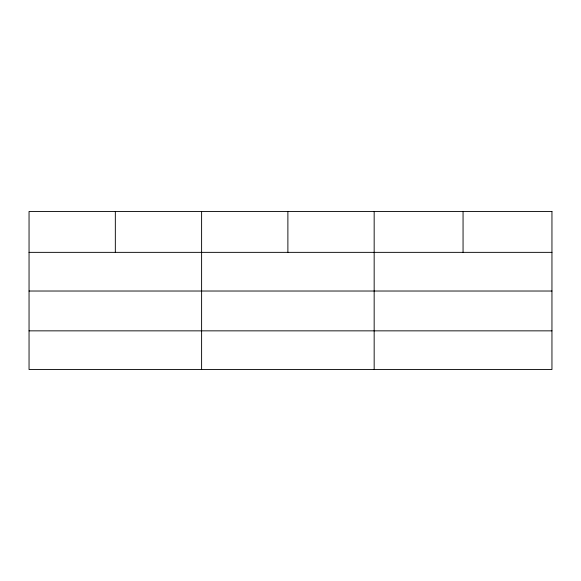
<?xml version="1.0" encoding="UTF-8"?>
<svg xmlns="http://www.w3.org/2000/svg" width="581" height="581" viewBox="0 0 581 581"><rect width="100%" height="100%" fill="white"/><g stroke="black" fill="none" stroke-linecap="round" stroke-linejoin="round"><path stroke-width="0.87" d="M29.05 252.357L551.95 252.357M29.05 291.023L551.95 291.023M29.05 330.85L551.95 330.85M463.057 211.484L463.057 252.357M374.164 211.484L374.164 369.516M287.885 211.484L287.885 252.357M201.607 211.484L201.607 369.516M115.329 211.484L115.329 252.357M551.95 211.484L29.05 211.484L29.05 369.516L551.95 369.516L551.95 211.484"/></g></svg>
